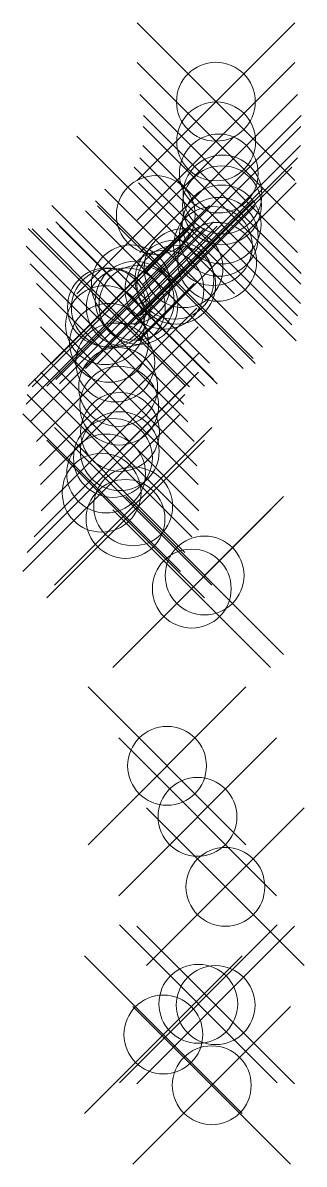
# Model space of a CAD drawing. Header units: millimetres. Extents: x -11318300 to 46111088, y -1699923 to 1425288130.
# Drawn here: x 57187 to 67897, y 1425244720 to 1425288130 of the extents above.
import ezdxf

# ---------------------------------------------------------------- set-up
doc = ezdxf.new("R2010")
doc.units = ezdxf.units.MM
doc.header["$PDMODE"] = 35
doc.header["$PDSIZE"] = 3000
doc.layers.get('0').update_dxf_attribs({"lineweight": 0})

msp = doc.modelspace()

# ---------------------------------------------------------------- linework, layer by layer
for p in [(64536, 1425285130), (64546, 1425283620), (64646, 1425282400), (64786, 1425281600), (64766, 1425281190), (62247, 1425280820), (64756, 1425280460), (64646, 1425279990), (64426, 1425279640), (64586, 1425279040), (63306, 1425278800), (61297, 1425278180), (62577, 1425277980), (62957, 1425278360), (63027, 1425278170), (61447, 1425277560), (60387, 1425277310), (60537, 1425277290), (61107, 1425277310), (61587, 1425277400), (60317, 1425276630), (60467, 1425275960), (60707, 1425275210), (60817, 1425274280), (60857, 1425273570), (60887, 1425272570), (60617, 1425271580), (60877, 1425271840), (60357, 1425270990), (60187, 1425270260), (61387, 1425269740), (61097, 1425269260), (64107, 1425267110), (63617, 1425266610), (62677, 1425259870), (63837, 1425257930), (64897, 1425255270), (63867, 1425250820), (64527, 1425250770), (62537, 1425249650), (64378, 1425247720)]:
    msp.add_point(p)

doc.saveas('drawing.dxf')
